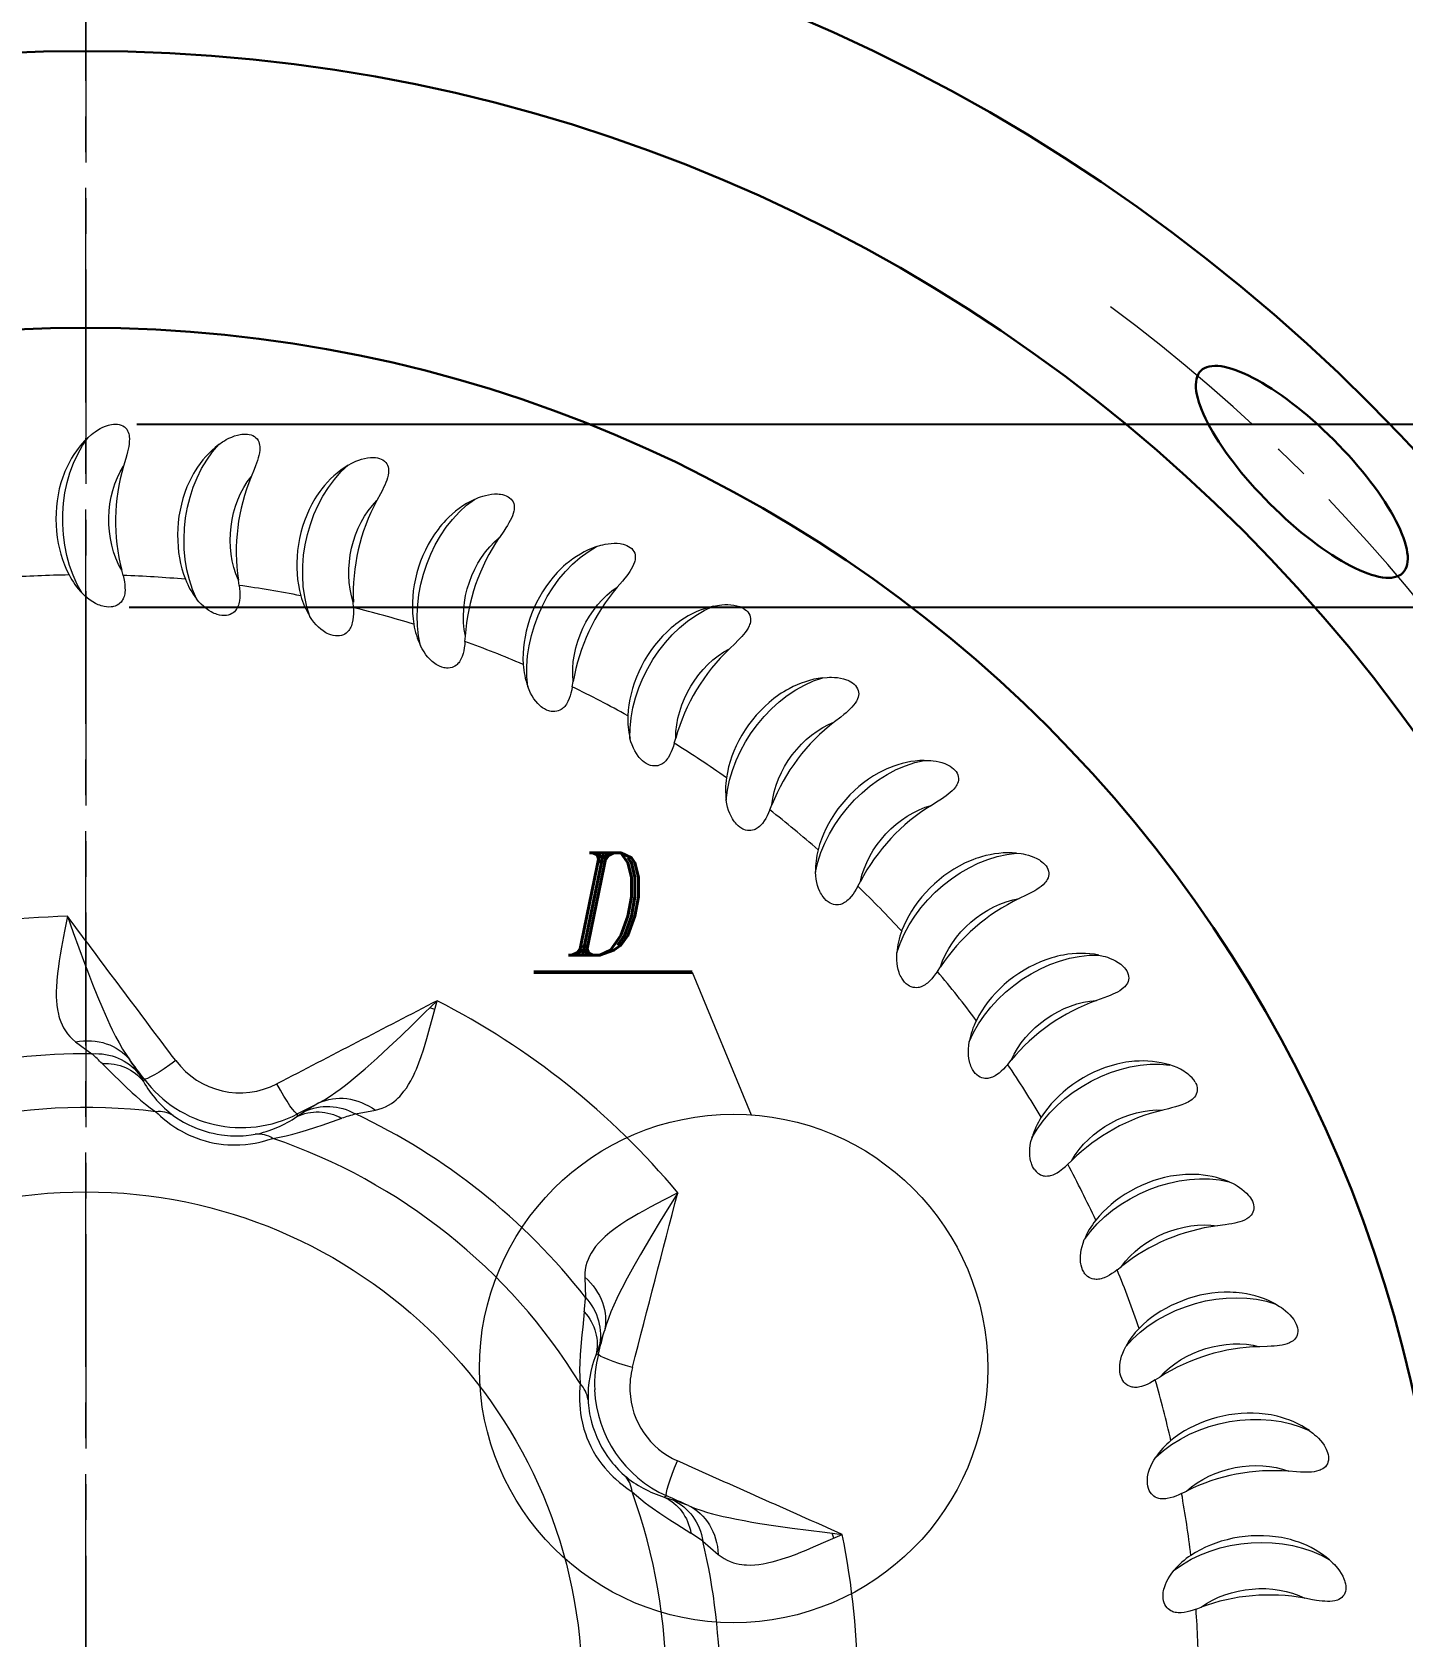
# Model space of a CAD drawing. Extents: x 89 to 601, y -20 to 440.
# Drawn here: x 232.49 to 266.08, y 191.78 to 231.09 of the extents above; entities that cross this region are included whole.
import ezdxf

# ---------------------------------------------------------------- set-up
doc = ezdxf.new("R2010")
doc.units = 0
doc.header["$LTSCALE"] = 7
doc.header["$MEASUREMENT"] = 0
doc.linetypes.add('CENTER2', pattern=[1.125, 0.75, -0.125, 0.125, -0.125])
doc.layers.get('0').update_dxf_attribs({"linetype": 'CONTINUOUS', "lineweight": 15})
for name, color, linetype, lineweight in [('1', 1, 'CENTER2', 15), ('3', 3, 'CONTINUOUS', 30), ('4', 5, 'CONTINUOUS', 50), ('8', 250, 'CONTINUOUS', 15)]:
    doc.layers.add(name, color=color, linetype=linetype, lineweight=lineweight)
doc.styles.add('ITALICT', font='ITALICT.shx', dxfattribs={"width": 0.8, "height": 3})
doc.dimstyles.get("Standard").update_dxf_attribs({"dimtxt": 3, "dimasz": 3, "dimexe": 0.5, "dimexo": 0.5, "dimgap": 0.8, "dimtad": 1, "dimdsep": 46, "dimtxsty": 'ITALICT', "dimcen": 0.09, "dimazin": 2, "dimtfac": 1, "dimtmove": 0, "dimatfit": 3, "dimfxl": 1, "dimtolj": 1, "dimtzin": 0, "dimarcsym": 0})

# ---------------------------------------------------------------- blocks, each defined once
blk = doc.blocks.new('*D10')
at = {"color": 0, "lineweight": -2, "transparency": 16777216}
for p, q in [((235.058, 221.486), (314.622, 221.486)), ((314.122, 162.559), (314.122, 218.486)), ((233.654, 159.559), (314.622, 159.559))]:
    blk.add_line(p, q, dxfattribs=at)
at = {"color": 0, "transparency": 16777216}
for points in [[(313.622, 218.486), (314.622, 218.486), (314.122, 221.486)], [(313.622, 162.559), (314.622, 162.559), (314.122, 159.559)]]:
    blk.add_solid(points, dxfattribs=at)
at = {"color": 0, "transparency": 16777216, "insert": (311.822, 191.77), "char_height": 3, "attachment_point": 5, "rotation": 90, "style": 'ITALICT'}
blk.add_mtext('\\A1;61.9', dxfattribs=at)
blk = doc.blocks.new('*D11')
at = {"color": 0, "lineweight": -2, "transparency": 16777216}
for p, q in [((305.122, 224.486), (305.122, 235.829)), ((235.058, 221.486), (305.622, 221.486)), ((305.122, 217.005), (305.122, 221.486)), ((234.875, 217.005), (305.622, 217.005)), ((305.122, 214.005), (305.122, 211.005))]:
    blk.add_line(p, q, dxfattribs=at)
at = {"color": 0, "transparency": 16777216}
for points in [[(304.622, 224.486), (305.622, 224.486), (305.122, 221.486)], [(304.622, 214.005), (305.622, 214.005), (305.122, 217.005)]]:
    blk.add_solid(points, dxfattribs=at)
at = {"color": 0, "transparency": 16777216, "insert": (302.822, 232.229), "char_height": 3, "attachment_point": 5, "rotation": 90, "style": 'ITALICT'}
blk.add_mtext('\\A1;4.5', dxfattribs=at)
blk = doc.blocks.new('*D56')
at = {"color": 0, "lineweight": -2, "transparency": 16777216}
for p, q in [((234.307, 266.52), (340.204, 266.52)), ((339.704, 263.52), (339.704, 117.52)), ((234.307, 114.52), (340.204, 114.52))]:
    blk.add_line(p, q, dxfattribs=at)
at = {"color": 0, "transparency": 16777216}
for points in [[(339.204, 263.52), (340.204, 263.52), (339.704, 266.52)], [(339.204, 117.52), (340.204, 117.52), (339.704, 114.52)]]:
    blk.add_solid(points, dxfattribs=at)
at = {"color": 0, "transparency": 16777216, "insert": (337.404, 190.52), "char_height": 3, "attachment_point": 5, "rotation": 90, "style": 'ITALICT'}
blk.add_mtext('\\A1;152', dxfattribs=at)
blk = doc.blocks.new('*D62')
at = {"color": 0, "lineweight": -2, "transparency": 16777216}
for p, q in [((173.432, 212.495), (156.954, 218.492)), ((170.807, 190.52), (152.021, 190.52))]:
    blk.add_line(p, q, dxfattribs=at)
blk.add_arc((233.807, 190.52), 81.286, 162.11471, 177.88529, dxfattribs=at)
at = {"color": 0, "transparency": 16777216}
for points in [[(155.977, 215.646), (156.922, 215.322), (157.423, 218.321)], [(153.077, 193.51), (152.077, 193.529), (152.521, 190.52)]]:
    blk.add_solid(points, dxfattribs=at)
at = {"color": 0, "transparency": 16777216, "insert": (151.491, 205.035), "char_height": 3, "attachment_point": 5, "rotation": 80, "style": 'ITALICT'}
blk.add_mtext('\\A1;20°', dxfattribs=at)
blk = doc.blocks.new('*D63')
at = {"color": 0, "lineweight": -2, "transparency": 16777216}
for p, q in [((181.658, 242.669), (170.053, 254.274)), ((170.807, 190.52), (143.645, 190.52))]:
    blk.add_line(p, q, dxfattribs=at)
blk.add_arc((233.807, 190.52), 89.662, 136.91715, 178.08285, dxfattribs=at)
at = {"color": 0, "transparency": 16777216}
for points in [[(167.962, 252.112), (168.681, 251.416), (170.407, 253.92)], [(144.696, 193.511), (143.696, 193.528), (144.145, 190.52)]]:
    blk.add_solid(points, dxfattribs=at)
at = {"color": 0, "transparency": 16777216, "insert": (148.846, 225.712), "char_height": 3, "attachment_point": 5, "rotation": 67.5, "style": 'ITALICT'}
blk.add_mtext('\\A1;45°', dxfattribs=at)
blk = doc.blocks.new('*U72')
at = {"layer": '1'}
blk.add_arc((42.14, 0), 42.14, 171.5767, 188.4233, dxfattribs=at)
at = {"layer": '3'}
blk.add_ellipse((0, 0), major_axis=(0, 3.5), ratio=0.316357, dxfattribs=at)
blk = doc.blocks.new('*U73')
at = {"color": 0, "linetype": 'ByBlock', "lineweight": -2, "rotation": 225.0000000000001}
blk.add_blockref('*U72', (263.605, 220.317), dxfattribs=at)

msp = doc.modelspace()

# ---------------------------------------------------------------- linework, layer by layer
msp.add_line((248.67, 208.065), (250.111, 204.57))
msp.add_circle((249.681, 198.356), 6.228)
at = {"layer": '1'}
for p, q in [((233.807, 190.52), (233.807, 266.52)), ((233.807, 256.77), (233.807, 190.52))]:
    msp.add_line(p, q, dxfattribs=at)
msp.add_arc((233.807, 190.52), 57, 12.6703, 166.5373, dxfattribs=at)
at = {"layer": '3'}
for radius in [44.5, 40.105, 33.325]:
    msp.add_circle((233.807, 190.52), radius, dxfattribs=at)
at = {"layer": '4'}
msp.add_line((244.787, 208.065), (248.67, 208.065), dxfattribs=at)
at = {"layer": '8', "ltscale": 0.003281}
for p, q in [((234.721, 217.779), (234.689, 217.907)), ((240.368, 216.994), (240.364, 217.125)), ((243.1, 216.163), (243.109, 216.294)), ((248.228, 213.671), (248.264, 213.797)), ((250.569, 212.037), (250.618, 212.158)), ((252.726, 210.167), (252.788, 210.283)), ((254.676, 208.081), (254.75, 208.19)), ((256.398, 205.804), (256.482, 205.904)), ((260.661, 195.294), (260.779, 195.352)), ((261.013, 192.461), (261.136, 192.506))]:
    msp.add_line(p, q, dxfattribs=at)
at = {"layer": '8', "ltscale": 0.003282}
for p, q in [((237.565, 217.535), (237.547, 217.665)), ((245.729, 215.051), (245.752, 215.181)), ((257.872, 203.359), (257.966, 203.45)), ((260.015, 198.075), (260.126, 198.145))]:
    msp.add_line(p, q, dxfattribs=at)
at = {"layer": '8', "ltscale": 0.003135}
msp.add_line((242.36, 207.151), (242.241, 207.191), dxfattribs=at)
at = {"layer": '8', "ltscale": 0.012494}
for p, q in [((233.555, 206.359), (233.958, 206.063)), ((240.416, 204.59), (240.907, 204.681))]:
    msp.add_line(p, q, dxfattribs=at)
at = {"layer": '8', "ltscale": 0.005581}
for p, q in [((235.106, 205.573), (235.222, 205.383)), ((238.982, 204.525), (239.169, 204.646))]:
    msp.add_line(p, q, dxfattribs=at)
at = {"layer": '8', "ltscale": 0.001646}
for p, q in [((235.237, 205.447), (235.222, 205.383)), ((238.997, 204.589), (238.982, 204.525)), ((248.042, 195.235), (247.983, 195.206))]:
    msp.add_line(p, q, dxfattribs=at)
at = {"layer": '8', "ltscale": 0.012508}
msp.add_line((246.034, 200.592), (246.055, 200.093), dxfattribs=at)
at = {"layer": '8', "ltscale": 0.00328}
msp.add_line((259.082, 200.773), (259.185, 200.854), dxfattribs=at)
at = {"layer": '8', "ltscale": 0.0056}
msp.add_line((246.386, 198.891), (246.31, 198.681), dxfattribs=at)
at = {"layer": '8', "ltscale": 0.00165}
msp.add_line((246.369, 198.71), (246.31, 198.681), dxfattribs=at)
at = {"layer": '8', "ltscale": 0.005584}
msp.add_line((247.983, 195.206), (248.195, 195.135), dxfattribs=at)
at = {"layer": '8', "ltscale": 0.003136}
msp.add_line((252.142, 194.203), (252.1, 194.321), dxfattribs=at)
at = {"layer": '8', "ltscale": 0.012496}
msp.add_line((248.928, 194.126), (249.306, 193.799), dxfattribs=at)
at = {"layer": '8'}
for points in [[(233.866, 221.159), (233.948, 221.232), (233.991, 221.266), (234.035, 221.298), (234.096, 221.339), (234.16, 221.376), (234.225, 221.409), (234.293, 221.438), (234.364, 221.461), (234.4, 221.471), (234.436, 221.478), (234.485, 221.484), (234.534, 221.487), (234.583, 221.485), (234.629, 221.477), (234.674, 221.464), (234.715, 221.446), (234.753, 221.422), (234.785, 221.393), (234.811, 221.361), (234.833, 221.325), (234.85, 221.287), (234.862, 221.248), (234.868, 221.218), (234.873, 221.187), (234.877, 221.125), (234.875, 221.062), (234.869, 220.999), (234.86, 220.937), (234.848, 220.874), (234.833, 220.805), (234.815, 220.735), (234.79, 220.643), (234.736, 220.459)], [(237.068, 220.985), (237.157, 221.049), (237.204, 221.078), (237.251, 221.106), (237.316, 221.14), (237.383, 221.17), (237.452, 221.197), (237.523, 221.218), (237.595, 221.234), (237.632, 221.239), (237.669, 221.243), (237.718, 221.244), (237.767, 221.241), (237.815, 221.234), (237.861, 221.222), (237.904, 221.204), (237.943, 221.182), (237.978, 221.154), (238.006, 221.122), (238.03, 221.087), (238.047, 221.049), (238.06, 221.01), (238.068, 220.969), (238.071, 220.939), (238.072, 220.908), (238.07, 220.845), (238.062, 220.783), (238.05, 220.721), (238.034, 220.66), (238.016, 220.599), (237.993, 220.531), (237.968, 220.464), (237.933, 220.375), (237.86, 220.198)], [(240.235, 220.478), (240.33, 220.531), (240.379, 220.556), (240.429, 220.578), (240.498, 220.606), (240.567, 220.629), (240.638, 220.648), (240.711, 220.662), (240.785, 220.67), (240.822, 220.671), (240.859, 220.671), (240.908, 220.667), (240.957, 220.659), (241.004, 220.647), (241.048, 220.63), (241.089, 220.608), (241.126, 220.581), (241.157, 220.55), (241.182, 220.516), (241.202, 220.478), (241.215, 220.439), (241.224, 220.398), (241.227, 220.357), (241.227, 220.326), (241.225, 220.295), (241.216, 220.234), (241.202, 220.173), (241.183, 220.113), (241.161, 220.053), (241.137, 219.995), (241.107, 219.93), (241.075, 219.865), (241.031, 219.78), (240.94, 219.612)], [(233.357, 220.459), (233.326, 220.392), (233.297, 220.325), (233.27, 220.256), (233.244, 220.186), (233.199, 220.046), (233.16, 219.902), (233.129, 219.756), (233.105, 219.609), (233.089, 219.46), (233.079, 219.31), (233.076, 219.16), (233.08, 219.011), (233.091, 218.861), (233.109, 218.712), (233.134, 218.565), (233.163, 218.431), (233.198, 218.298), (233.239, 218.167), (233.286, 218.039), (233.339, 217.914), (233.397, 217.792)], [(236.489, 220.342), (236.451, 220.279), (236.415, 220.215), (236.381, 220.15), (236.348, 220.083), (236.288, 219.947), (236.235, 219.809), (236.189, 219.667), (236.15, 219.523), (236.118, 219.377), (236.092, 219.229), (236.074, 219.08), (236.062, 218.93), (236.057, 218.781), (236.06, 218.631), (236.069, 218.482), (236.084, 218.345), (236.105, 218.209), (236.132, 218.075), (236.165, 217.943), (236.205, 217.812), (236.25, 217.685)], [(239.591, 219.898), (239.547, 219.84), (239.505, 219.78), (239.464, 219.718), (239.424, 219.655), (239.351, 219.527), (239.283, 219.394), (239.223, 219.258), (239.169, 219.119), (239.121, 218.977), (239.081, 218.833), (239.047, 218.687), (239.019, 218.539), (238.999, 218.391), (238.986, 218.242), (238.979, 218.092), (238.98, 217.955), (238.986, 217.818), (238.999, 217.681), (239.019, 217.546), (239.044, 217.412), (239.077, 217.281)], [(243.331, 219.642), (243.431, 219.685), (243.483, 219.704), (243.535, 219.722), (243.606, 219.741), (243.678, 219.757), (243.75, 219.769), (243.824, 219.775), (243.898, 219.775), (243.935, 219.773), (243.972, 219.768), (244.02, 219.76), (244.068, 219.747), (244.113, 219.73), (244.155, 219.708), (244.194, 219.682), (244.228, 219.652), (244.256, 219.617), (244.277, 219.58), (244.293, 219.541), (244.302, 219.501), (244.306, 219.459), (244.306, 219.418), (244.302, 219.387), (244.297, 219.357), (244.282, 219.296), (244.261, 219.237), (244.236, 219.179), (244.208, 219.123), (244.178, 219.067), (244.141, 219.005), (244.103, 218.945), (244.05, 218.865), (243.942, 218.707)], [(242.63, 219.132), (242.581, 219.079), (242.532, 219.024), (242.485, 218.967), (242.439, 218.909), (242.352, 218.789), (242.272, 218.664), (242.197, 218.535), (242.129, 218.402), (242.067, 218.266), (242.011, 218.127), (241.962, 217.985), (241.92, 217.841), (241.884, 217.695), (241.855, 217.548), (241.833, 217.401), (241.819, 217.264), (241.811, 217.127), (241.81, 216.99), (241.815, 216.853), (241.827, 216.718), (241.845, 216.584)], [(246.323, 218.487), (246.427, 218.519), (246.48, 218.533), (246.534, 218.545), (246.607, 218.557), (246.68, 218.565), (246.753, 218.569), (246.827, 218.567), (246.901, 218.56), (246.938, 218.554), (246.974, 218.546), (247.021, 218.532), (247.067, 218.514), (247.11, 218.492), (247.15, 218.467), (247.186, 218.436), (247.216, 218.403), (247.24, 218.366), (247.258, 218.327), (247.269, 218.286), (247.274, 218.245), (247.274, 218.203), (247.269, 218.163), (247.262, 218.132), (247.254, 218.102), (247.232, 218.044), (247.206, 217.987), (247.175, 217.932), (247.141, 217.879), (247.105, 217.827), (247.062, 217.769), (247.018, 217.713), (246.957, 217.639), (246.833, 217.493)], [(234.721, 217.779), (234.738, 217.704), (234.753, 217.625), (234.763, 217.556), (234.769, 217.484), (234.77, 217.408), (234.767, 217.37), (234.762, 217.333), (234.756, 217.298), (234.746, 217.265), (234.736, 217.235), (234.725, 217.209), (234.712, 217.185), (234.699, 217.163), (234.673, 217.128), (234.645, 217.1), (234.616, 217.077), (234.574, 217.05), (234.532, 217.031), (234.489, 217.018), (234.461, 217.012), (234.432, 217.008), (234.375, 217.005), (234.318, 217.008), (234.262, 217.017), (234.225, 217.025), (234.189, 217.035), (234.15, 217.048), (234.111, 217.063), (234.045, 217.094), (233.978, 217.132), (233.913, 217.175), (233.847, 217.225), (233.783, 217.281), (233.719, 217.344)], [(245.573, 218.053), (245.518, 218.005), (245.464, 217.956), (245.411, 217.904), (245.359, 217.851), (245.26, 217.741), (245.167, 217.625), (245.079, 217.504), (244.998, 217.379), (244.922, 217.25), (244.852, 217.118), (244.788, 216.982), (244.731, 216.843), (244.68, 216.702), (244.636, 216.559), (244.599, 216.415), (244.571, 216.28), (244.549, 216.144), (244.533, 216.008), (244.524, 215.872), (244.521, 215.736), (244.525, 215.601)], [(237.565, 217.535), (237.575, 217.458), (237.582, 217.377), (237.584, 217.308), (237.583, 217.236), (237.575, 217.16), (237.569, 217.123), (237.56, 217.087), (237.549, 217.052), (237.537, 217.02), (237.524, 216.992), (237.509, 216.966), (237.495, 216.944), (237.479, 216.924), (237.449, 216.892), (237.419, 216.867), (237.388, 216.846), (237.343, 216.825), (237.299, 216.81), (237.255, 216.802), (237.226, 216.799), (237.197, 216.798), (237.14, 216.801), (237.084, 216.81), (237.029, 216.824), (236.993, 216.836), (236.958, 216.85), (236.921, 216.867), (236.884, 216.886), (236.821, 216.924), (236.759, 216.968), (236.698, 217.018), (236.639, 217.074), (236.58, 217.137), (236.523, 217.206)], [(240.368, 216.994), (240.37, 216.916), (240.368, 216.836), (240.364, 216.766), (240.355, 216.695), (240.339, 216.62), (240.329, 216.584), (240.316, 216.549), (240.302, 216.516), (240.287, 216.485), (240.27, 216.458), (240.254, 216.435), (240.236, 216.414), (240.219, 216.395), (240.186, 216.367), (240.153, 216.345), (240.12, 216.328), (240.074, 216.311), (240.028, 216.301), (239.983, 216.297), (239.954, 216.297), (239.926, 216.299), (239.869, 216.308), (239.814, 216.323), (239.761, 216.343), (239.727, 216.359), (239.693, 216.376), (239.658, 216.397), (239.623, 216.42), (239.564, 216.464), (239.507, 216.514), (239.452, 216.571), (239.399, 216.633), (239.347, 216.701), (239.298, 216.776)], [(249.178, 217.025), (249.285, 217.047), (249.339, 217.055), (249.394, 217.061), (249.467, 217.066), (249.541, 217.066), (249.614, 217.062), (249.688, 217.053), (249.76, 217.038), (249.796, 217.028), (249.831, 217.016), (249.877, 216.997), (249.92, 216.975), (249.961, 216.949), (249.998, 216.919), (250.03, 216.885), (250.057, 216.849), (250.077, 216.809), (250.091, 216.769), (250.097, 216.727), (250.098, 216.685), (250.094, 216.644), (250.084, 216.604), (250.075, 216.575), (250.063, 216.546), (250.036, 216.49), (250.003, 216.436), (249.967, 216.385), (249.928, 216.335), (249.886, 216.287), (249.838, 216.235), (249.788, 216.183), (249.72, 216.116), (249.581, 215.984)], [(248.386, 216.673), (248.327, 216.631), (248.268, 216.587), (248.21, 216.541), (248.153, 216.494), (248.043, 216.394), (247.938, 216.289), (247.838, 216.178), (247.744, 216.063), (247.655, 215.942), (247.572, 215.818), (247.494, 215.689), (247.423, 215.557), (247.358, 215.422), (247.299, 215.285), (247.247, 215.145), (247.204, 215.014), (247.168, 214.881), (247.138, 214.747), (247.115, 214.613), (247.098, 214.478), (247.088, 214.343)], [(243.1, 216.163), (243.093, 216.086), (243.083, 216.006), (243.071, 215.937), (243.055, 215.867), (243.032, 215.795), (243.017, 215.759), (243.001, 215.726), (242.984, 215.694), (242.965, 215.665), (242.946, 215.641), (242.927, 215.619), (242.908, 215.6), (242.888, 215.583), (242.853, 215.558), (242.818, 215.54), (242.783, 215.527), (242.735, 215.515), (242.689, 215.51), (242.644, 215.511), (242.615, 215.514), (242.587, 215.519), (242.532, 215.533), (242.479, 215.554), (242.427, 215.579), (242.395, 215.598), (242.364, 215.619), (242.331, 215.644), (242.298, 215.67), (242.245, 215.72), (242.193, 215.776), (242.144, 215.838), (242.098, 215.905), (242.054, 215.979), (242.013, 216.058)], [(245.729, 215.051), (245.715, 214.975), (245.696, 214.897), (245.677, 214.829), (245.654, 214.762), (245.623, 214.692), (245.605, 214.659), (245.586, 214.627), (245.565, 214.597), (245.543, 214.571), (245.522, 214.548), (245.501, 214.528), (245.48, 214.511), (245.459, 214.497), (245.42, 214.476), (245.383, 214.461), (245.348, 214.452), (245.299, 214.445), (245.252, 214.445), (245.208, 214.45), (245.179, 214.456), (245.152, 214.464), (245.099, 214.484), (245.048, 214.51), (245, 214.541), (244.97, 214.563), (244.94, 214.587), (244.91, 214.615), (244.881, 214.645), (244.833, 214.7), (244.787, 214.761), (244.745, 214.828), (244.706, 214.9), (244.67, 214.977), (244.637, 215.061)], [(251.864, 215.273), (251.973, 215.284), (252.028, 215.286), (252.083, 215.286), (252.156, 215.283), (252.229, 215.276), (252.302, 215.265), (252.374, 215.248), (252.445, 215.225), (252.479, 215.211), (252.513, 215.196), (252.556, 215.172), (252.597, 215.146), (252.635, 215.115), (252.669, 215.082), (252.697, 215.045), (252.72, 215.006), (252.736, 214.965), (252.745, 214.923), (252.748, 214.881), (252.744, 214.839), (252.735, 214.799), (252.722, 214.76), (252.709, 214.731), (252.695, 214.704), (252.662, 214.651), (252.623, 214.601), (252.582, 214.554), (252.538, 214.509), (252.492, 214.465), (252.438, 214.418), (252.383, 214.372), (252.308, 214.312), (252.156, 214.196)], [(251.04, 215.006), (250.977, 214.97), (250.914, 214.933), (250.851, 214.893), (250.789, 214.852), (250.67, 214.765), (250.554, 214.671), (250.444, 214.571), (250.338, 214.466), (250.236, 214.355), (250.141, 214.24), (250.05, 214.121), (249.965, 213.997), (249.886, 213.87), (249.813, 213.739), (249.747, 213.605), (249.691, 213.479), (249.642, 213.351), (249.598, 213.221), (249.56, 213.09), (249.53, 212.957), (249.506, 212.824)], [(248.228, 213.671), (248.206, 213.596), (248.179, 213.52), (248.153, 213.456), (248.123, 213.391), (248.085, 213.324), (248.064, 213.293), (248.041, 213.264), (248.018, 213.236), (247.993, 213.212), (247.969, 213.192), (247.946, 213.174), (247.923, 213.16), (247.901, 213.148), (247.861, 213.131), (247.823, 213.12), (247.786, 213.114), (247.737, 213.113), (247.691, 213.117), (247.647, 213.127), (247.619, 213.136), (247.592, 213.147), (247.542, 213.173), (247.494, 213.204), (247.449, 213.24), (247.422, 213.265), (247.395, 213.292), (247.368, 213.323), (247.342, 213.355), (247.3, 213.415), (247.261, 213.481), (247.226, 213.551), (247.194, 213.627), (247.167, 213.708), (247.143, 213.794)], [(253.505, 213.07), (253.438, 213.042), (253.372, 213.011), (253.305, 212.978), (253.24, 212.943), (253.112, 212.869), (252.987, 212.788), (252.866, 212.7), (252.75, 212.607), (252.638, 212.508), (252.531, 212.403), (252.428, 212.293), (252.331, 212.179), (252.239, 212.061), (252.153, 211.939), (252.073, 211.813), (252.004, 211.693), (251.941, 211.571), (251.884, 211.446), (251.833, 211.32), (251.789, 211.191), (251.751, 211.061)], [(254.352, 213.25), (254.462, 213.249), (254.517, 213.246), (254.571, 213.24), (254.644, 213.23), (254.716, 213.215), (254.787, 213.196), (254.857, 213.171), (254.925, 213.141), (254.958, 213.124), (254.99, 213.105), (255.03, 213.078), (255.068, 213.047), (255.103, 213.013), (255.133, 212.976), (255.157, 212.936), (255.176, 212.895), (255.187, 212.852), (255.192, 212.81), (255.19, 212.767), (255.182, 212.727), (255.169, 212.687), (255.152, 212.65), (255.137, 212.623), (255.119, 212.597), (255.081, 212.548), (255.038, 212.503), (254.991, 212.46), (254.943, 212.42), (254.892, 212.381), (254.834, 212.34), (254.774, 212.3), (254.694, 212.248), (254.531, 212.148)], [(250.569, 212.037), (250.539, 211.965), (250.505, 211.892), (250.472, 211.83), (250.435, 211.769), (250.39, 211.707), (250.366, 211.678), (250.341, 211.651), (250.314, 211.627), (250.287, 211.605), (250.262, 211.587), (250.237, 211.572), (250.213, 211.56), (250.189, 211.55), (250.147, 211.538), (250.108, 211.531), (250.071, 211.529), (250.022, 211.533), (249.977, 211.542), (249.934, 211.557), (249.908, 211.569), (249.882, 211.582), (249.834, 211.613), (249.79, 211.649), (249.749, 211.689), (249.725, 211.717), (249.701, 211.747), (249.677, 211.78), (249.655, 211.815), (249.619, 211.88), (249.588, 211.949), (249.56, 212.023), (249.536, 212.101), (249.517, 212.185), (249.503, 212.273)], [(255.755, 210.888), (255.685, 210.866), (255.616, 210.843), (255.546, 210.817), (255.477, 210.789), (255.342, 210.729), (255.21, 210.661), (255.081, 210.587), (254.955, 210.506), (254.833, 210.419), (254.715, 210.326), (254.602, 210.228), (254.493, 210.124), (254.39, 210.016), (254.291, 209.904), (254.198, 209.787), (254.118, 209.675), (254.042, 209.56), (253.973, 209.442), (253.909, 209.321), (253.851, 209.198), (253.8, 209.073)], [(256.616, 210.978), (256.725, 210.966), (256.779, 210.957), (256.833, 210.945), (256.904, 210.927), (256.974, 210.905), (257.042, 210.879), (257.109, 210.847), (257.174, 210.81), (257.205, 210.79), (257.235, 210.768), (257.272, 210.736), (257.307, 210.701), (257.337, 210.663), (257.363, 210.624), (257.384, 210.582), (257.398, 210.539), (257.405, 210.495), (257.405, 210.452), (257.399, 210.41), (257.386, 210.371), (257.369, 210.333), (257.348, 210.297), (257.33, 210.272), (257.31, 210.249), (257.267, 210.204), (257.219, 210.163), (257.169, 210.125), (257.116, 210.09), (257.062, 210.058), (256.999, 210.022), (256.936, 209.989), (256.85, 209.946), (256.678, 209.863)], [(252.726, 210.167), (252.689, 210.099), (252.647, 210.03), (252.608, 209.972), (252.565, 209.915), (252.514, 209.858), (252.487, 209.831), (252.459, 209.807), (252.43, 209.786), (252.401, 209.767), (252.374, 209.752), (252.347, 209.74), (252.322, 209.73), (252.298, 209.723), (252.255, 209.715), (252.215, 209.712), (252.178, 209.714), (252.13, 209.723), (252.085, 209.737), (252.045, 209.756), (252.02, 209.771), (251.996, 209.787), (251.951, 209.822), (251.911, 209.863), (251.875, 209.907), (251.853, 209.937), (251.833, 209.969), (251.813, 210.005), (251.794, 210.042), (251.765, 210.11), (251.741, 210.182), (251.721, 210.258), (251.706, 210.339), (251.696, 210.424), (251.691, 210.513)], [(233.36, 209.431), (233.289, 209.064), (233.216, 208.676), (233.182, 208.486), (233.159, 208.344), (233.138, 208.204), (233.116, 208.029), (233.099, 207.855), (233.088, 207.684), (233.085, 207.605), (233.084, 207.526), (233.086, 207.448), (233.089, 207.371), (233.099, 207.257), (233.114, 207.145), (233.136, 207.036), (233.15, 206.983), (233.165, 206.931), (233.194, 206.849), (233.228, 206.771), (233.266, 206.695), (233.311, 206.623), (233.36, 206.554), (233.419, 206.485), (233.484, 206.42), (233.555, 206.359)], [(233.36, 209.431), (233.501, 209.037), (233.639, 208.659), (233.776, 208.287), (233.874, 208.029), (233.974, 207.772), (234.097, 207.465), (234.223, 207.161), (234.338, 206.901), (234.397, 206.774), (234.457, 206.649), (234.539, 206.486), (234.623, 206.329), (234.711, 206.179), (234.796, 206.044), (234.884, 205.916)], [(254.676, 208.081), (254.632, 208.018), (254.583, 207.953), (254.539, 207.9), (254.489, 207.848), (254.433, 207.796), (254.403, 207.773), (254.373, 207.752), (254.342, 207.733), (254.311, 207.718), (254.282, 207.706), (254.255, 207.696), (254.229, 207.69), (254.204, 207.685), (254.16, 207.681), (254.12, 207.683), (254.084, 207.689), (254.037, 207.702), (253.994, 207.721), (253.956, 207.744), (253.932, 207.761), (253.91, 207.78), (253.87, 207.82), (253.834, 207.864), (253.802, 207.912), (253.784, 207.945), (253.767, 207.979), (253.751, 208.016), (253.736, 208.055), (253.715, 208.125), (253.698, 208.2), (253.686, 208.278), (253.68, 208.359), (253.678, 208.445), (253.682, 208.534)], [(257.763, 208.482), (257.692, 208.468), (257.62, 208.452), (257.548, 208.434), (257.477, 208.413), (257.336, 208.367), (257.198, 208.314), (257.062, 208.253), (256.928, 208.186), (256.798, 208.112), (256.671, 208.032), (256.548, 207.946), (256.429, 207.855), (256.315, 207.758), (256.205, 207.656), (256.1, 207.55), (256.009, 207.447), (255.922, 207.341), (255.84, 207.231), (255.764, 207.117), (255.694, 207.001), (255.63, 206.882)], [(258.629, 208.482), (258.736, 208.458), (258.789, 208.443), (258.842, 208.427), (258.91, 208.401), (258.978, 208.372), (259.043, 208.338), (259.107, 208.3), (259.167, 208.257), (259.195, 208.233), (259.223, 208.208), (259.257, 208.172), (259.287, 208.134), (259.314, 208.093), (259.336, 208.051), (259.352, 208.007), (259.361, 207.963), (259.363, 207.919), (259.359, 207.876), (259.348, 207.835), (259.332, 207.797), (259.311, 207.761), (259.287, 207.728), (259.266, 207.705), (259.244, 207.684), (259.196, 207.644), (259.144, 207.608), (259.09, 207.576), (259.034, 207.547), (258.977, 207.52), (258.911, 207.491), (258.844, 207.465), (258.755, 207.431), (258.574, 207.367)], [(239.517, 204.859), (239.656, 204.938), (239.797, 205.026), (239.938, 205.122), (240.041, 205.196), (240.143, 205.273), (240.253, 205.359), (240.363, 205.447), (240.509, 205.569), (240.654, 205.695), (240.8, 205.823), (240.946, 205.955), (241.237, 206.223), (241.528, 206.498), (241.819, 206.778), (242.11, 207.063), (242.416, 207.364)], [(240.907, 204.681), (240.992, 204.703), (241.073, 204.731), (241.151, 204.764), (241.226, 204.804), (241.298, 204.848), (241.355, 204.889), (241.41, 204.934), (241.462, 204.982), (241.5, 205.02), (241.536, 205.06), (241.605, 205.144), (241.664, 205.225), (241.719, 205.31), (241.771, 205.399), (241.805, 205.463), (241.837, 205.527), (241.874, 205.606), (241.909, 205.686), (241.971, 205.839), (242.028, 205.998), (242.082, 206.16), (242.125, 206.296), (242.165, 206.434), (242.218, 206.621), (242.32, 207.001), (242.416, 207.364)], [(256.398, 205.804), (256.347, 205.745), (256.292, 205.686), (256.242, 205.638), (256.187, 205.591), (256.126, 205.546), (256.094, 205.526), (256.061, 205.508), (256.029, 205.493), (255.996, 205.48), (255.966, 205.471), (255.938, 205.465), (255.911, 205.461), (255.886, 205.459), (255.842, 205.46), (255.803, 205.466), (255.768, 205.475), (255.722, 205.494), (255.682, 205.517), (255.646, 205.544), (255.624, 205.563), (255.604, 205.584), (255.568, 205.628), (255.537, 205.676), (255.511, 205.727), (255.496, 205.761), (255.483, 205.797), (255.47, 205.836), (255.46, 205.876), (255.446, 205.948), (255.437, 206.024), (255.434, 206.102), (255.436, 206.184), (255.443, 206.27), (255.457, 206.358)], [(234.212, 205.823), (234.499, 205.539), (234.642, 205.398), (234.785, 205.26), (234.945, 205.11), (235.033, 205.031), (235.151, 204.929), (235.27, 204.832), (235.389, 204.741), (235.523, 204.645)], [(259.51, 205.879), (259.437, 205.873), (259.364, 205.864), (259.291, 205.854), (259.218, 205.841), (259.073, 205.81), (258.93, 205.771), (258.788, 205.725), (258.648, 205.672), (258.511, 205.612), (258.376, 205.546), (258.245, 205.474), (258.117, 205.395), (257.993, 205.311), (257.874, 205.221), (257.758, 205.126), (257.656, 205.034), (257.559, 204.937), (257.466, 204.836), (257.379, 204.731), (257.297, 204.623), (257.221, 204.511)], [(260.991, 205.37), (260.957, 205.423), (260.916, 205.473), (260.871, 205.519), (260.835, 205.551), (260.798, 205.581), (260.759, 205.609), (260.718, 205.635), (260.636, 205.683), (260.55, 205.724), (260.461, 205.759), (260.371, 205.789)], [(260.991, 205.37), (261.008, 205.339), (261.021, 205.307), (261.032, 205.274), (261.04, 205.24), (261.044, 205.196), (261.042, 205.153), (261.034, 205.112), (261.019, 205.073), (261, 205.037), (260.976, 205.004), (260.949, 204.974), (260.919, 204.947), (260.887, 204.923), (260.854, 204.901), (260.818, 204.88), (260.782, 204.862), (260.745, 204.844), (260.668, 204.814), (260.59, 204.788), (260.512, 204.764), (260.408, 204.736), (260.339, 204.719), (260.2, 204.685)], [(235.523, 204.645), (235.578, 204.592), (235.642, 204.534), (235.708, 204.477), (235.781, 204.418), (235.892, 204.335), (236.015, 204.253), (236.08, 204.212), (236.148, 204.173), (236.276, 204.105), (236.342, 204.073), (236.41, 204.043), (236.515, 204.001), (236.622, 203.962), (236.731, 203.929), (236.842, 203.9), (236.954, 203.876), (237.068, 203.857), (237.181, 203.844), (237.293, 203.835), (237.368, 203.832), (237.442, 203.831), (237.587, 203.834), (237.718, 203.844), (237.843, 203.859), (237.961, 203.878), (238.037, 203.893), (238.109, 203.909), (238.192, 203.93), (238.268, 203.952), (238.391, 203.991)], [(235.953, 204.551), (236.034, 204.493), (236.137, 204.428), (236.2, 204.391), (236.268, 204.355), (236.336, 204.321), (236.408, 204.287), (236.54, 204.232), (236.61, 204.207), (236.681, 204.182), (236.754, 204.16), (236.829, 204.139), (236.929, 204.115), (237.03, 204.095), (237.131, 204.078), (237.207, 204.069), (237.281, 204.061), (237.353, 204.056), (237.424, 204.052), (237.508, 204.051), (237.588, 204.052), (237.665, 204.055), (237.737, 204.061), (237.862, 204.075), (237.962, 204.092)], [(238.391, 203.991), (238.554, 204.019), (238.72, 204.054), (238.885, 204.094), (239.052, 204.141), (239.22, 204.192), (239.446, 204.265), (239.599, 204.317), (240.083, 204.483)], [(257.06, 203.223), (257.033, 203.263), (257.01, 203.305), (256.991, 203.35), (256.978, 203.384), (256.968, 203.42), (256.952, 203.493), (256.942, 203.57), (256.939, 203.651), (256.942, 203.736), (256.952, 203.824), (256.969, 203.914), (256.994, 204.008)], [(257.06, 203.223), (257.095, 203.18), (257.115, 203.161), (257.137, 203.142), (257.169, 203.12), (257.205, 203.1), (257.247, 203.084), (257.271, 203.077), (257.296, 203.073), (257.334, 203.069), (257.375, 203.07), (257.421, 203.075), (257.451, 203.082), (257.481, 203.091), (257.513, 203.102), (257.544, 203.116), (257.577, 203.132), (257.609, 203.15), (257.67, 203.189), (257.712, 203.22), (257.753, 203.252), (257.815, 203.305), (257.872, 203.359)], [(260.974, 203.109), (260.901, 203.11), (260.828, 203.109), (260.754, 203.106), (260.68, 203.101), (260.533, 203.085), (260.386, 203.062), (260.24, 203.031), (260.096, 202.993), (259.953, 202.948), (259.813, 202.896), (259.674, 202.837), (259.539, 202.773), (259.407, 202.702), (259.278, 202.625), (259.154, 202.543), (259.043, 202.461), (258.936, 202.375), (258.833, 202.285), (258.735, 202.19), (258.642, 202.09), (258.555, 201.987)], [(261.822, 202.929), (261.921, 202.883), (261.97, 202.858), (262.018, 202.831), (262.08, 202.791), (262.139, 202.749), (262.196, 202.702), (262.25, 202.651), (262.3, 202.596), (262.323, 202.567), (262.345, 202.537), (262.371, 202.495), (262.393, 202.452), (262.41, 202.406), (262.423, 202.361), (262.429, 202.314), (262.429, 202.269), (262.422, 202.225), (262.409, 202.185), (262.39, 202.147), (262.367, 202.113), (262.339, 202.082), (262.308, 202.055), (262.283, 202.037), (262.256, 202.02), (262.201, 201.991), (262.143, 201.967), (262.084, 201.947), (262.023, 201.93), (261.961, 201.915), (261.891, 201.901), (261.82, 201.889), (261.725, 201.875), (261.536, 201.849)], [(248.314, 202.661), (247.982, 202.487), (247.634, 202.303), (247.464, 202.21), (247.34, 202.14), (247.217, 202.069), (247.066, 201.977), (246.919, 201.882), (246.778, 201.784), (246.714, 201.736), (246.652, 201.688), (246.592, 201.638), (246.534, 201.587), (246.451, 201.509), (246.373, 201.427), (246.302, 201.342), (246.269, 201.298), (246.238, 201.254), (246.192, 201.18), (246.152, 201.105), (246.117, 201.028), (246.088, 200.948), (246.065, 200.866), (246.048, 200.777), (246.037, 200.686), (246.034, 200.592)], [(248.314, 202.661), (248.094, 202.305), (247.883, 201.961), (247.678, 201.621), (247.537, 201.383), (247.399, 201.145), (247.235, 200.858), (247.077, 200.57), (246.945, 200.318), (246.882, 200.193), (246.822, 200.068), (246.746, 199.903), (246.676, 199.739), (246.613, 199.577), (246.561, 199.426), (246.516, 199.278)], [(259.082, 200.773), (259.02, 200.726), (258.954, 200.68), (258.895, 200.643), (258.832, 200.608), (258.762, 200.577), (258.727, 200.564), (258.691, 200.554), (258.656, 200.545), (258.622, 200.54), (258.591, 200.537), (258.562, 200.537), (258.535, 200.539), (258.51, 200.542), (258.467, 200.552), (258.43, 200.566), (258.397, 200.582), (258.356, 200.61), (258.322, 200.641), (258.292, 200.675), (258.275, 200.699), (258.26, 200.723), (258.234, 200.774), (258.213, 200.827), (258.198, 200.882), (258.191, 200.919), (258.185, 200.956), (258.181, 200.997), (258.179, 201.039), (258.181, 201.112), (258.188, 201.188), (258.201, 201.265), (258.22, 201.345), (258.245, 201.427), (258.276, 201.511)], [(262.142, 200.2), (262.069, 200.209), (261.996, 200.216), (261.922, 200.22), (261.848, 200.223), (261.7, 200.223), (261.552, 200.215), (261.403, 200.199), (261.256, 200.176), (261.109, 200.147), (260.964, 200.11), (260.82, 200.066), (260.679, 200.016), (260.54, 199.959), (260.404, 199.896), (260.272, 199.827), (260.153, 199.758), (260.037, 199.684), (259.926, 199.604), (259.818, 199.52), (259.715, 199.431), (259.618, 199.337)], [(246.024, 199.743), (245.984, 199.364), (245.964, 199.176), (245.937, 198.897), (245.922, 198.692), (245.912, 198.49), (245.909, 198.319), (245.912, 198.151), (245.921, 197.986)], [(262.965, 199.932), (263.059, 199.877), (263.105, 199.846), (263.15, 199.814), (263.207, 199.769), (263.262, 199.72), (263.314, 199.668), (263.363, 199.612), (263.407, 199.552), (263.426, 199.521), (263.445, 199.488), (263.466, 199.444), (263.483, 199.398), (263.496, 199.351), (263.504, 199.305), (263.505, 199.258), (263.5, 199.213), (263.489, 199.17), (263.472, 199.131), (263.449, 199.095), (263.422, 199.064), (263.391, 199.036), (263.357, 199.013), (263.331, 198.997), (263.303, 198.983), (263.245, 198.96), (263.185, 198.942), (263.123, 198.929), (263.061, 198.918), (262.998, 198.91), (262.927, 198.903), (262.855, 198.899), (262.759, 198.894), (262.568, 198.889)], [(260.015, 198.075), (259.949, 198.035), (259.878, 197.996), (259.815, 197.965), (259.749, 197.937), (259.677, 197.913), (259.64, 197.904), (259.604, 197.897), (259.568, 197.893), (259.533, 197.891), (259.502, 197.892), (259.473, 197.895), (259.447, 197.899), (259.422, 197.905), (259.381, 197.92), (259.345, 197.937), (259.314, 197.957), (259.277, 197.989), (259.245, 198.023), (259.22, 198.06), (259.205, 198.085), (259.192, 198.111), (259.172, 198.164), (259.157, 198.219), (259.148, 198.276), (259.144, 198.313), (259.143, 198.351), (259.143, 198.392), (259.145, 198.433), (259.154, 198.506), (259.169, 198.581), (259.19, 198.657), (259.218, 198.734), (259.251, 198.813), (259.291, 198.893)], [(245.949, 197.153), (245.979, 197.012), (245.997, 196.94), (246.016, 196.869), (246.05, 196.762), (246.089, 196.655), (246.133, 196.55), (246.182, 196.446), (246.243, 196.331), (246.309, 196.219), (246.38, 196.112), (246.456, 196.008), (246.526, 195.921), (246.599, 195.838), (246.673, 195.76), (246.729, 195.704), (246.785, 195.651), (246.886, 195.563), (246.983, 195.486), (247.074, 195.418), (247.138, 195.374), (247.197, 195.336)], [(246.2, 197.043), (246.235, 196.923), (246.278, 196.8), (246.328, 196.676), (246.385, 196.552), (246.448, 196.431), (246.517, 196.314), (246.59, 196.203), (246.665, 196.1), (246.713, 196.04), (246.76, 195.983), (246.811, 195.926), (246.86, 195.873), (246.94, 195.795), (247.009, 195.734)], [(262.998, 197.185), (262.927, 197.202), (262.855, 197.216), (262.782, 197.228), (262.709, 197.239), (262.561, 197.254), (262.413, 197.262), (262.264, 197.262), (262.115, 197.254), (261.966, 197.24), (261.817, 197.219), (261.67, 197.19), (261.524, 197.155), (261.38, 197.113), (261.239, 197.065), (261.1, 197.01), (260.974, 196.954), (260.852, 196.892), (260.732, 196.824), (260.616, 196.752), (260.505, 196.674), (260.398, 196.591)], [(263.789, 196.833), (263.877, 196.768), (263.92, 196.733), (263.961, 196.696), (264.013, 196.645), (264.063, 196.591), (264.109, 196.534), (264.151, 196.473), (264.189, 196.409), (264.205, 196.375), (264.22, 196.341), (264.236, 196.295), (264.249, 196.248), (264.257, 196.2), (264.259, 196.152), (264.256, 196.106), (264.246, 196.062), (264.231, 196.02), (264.21, 195.983), (264.183, 195.95), (264.153, 195.922), (264.119, 195.897), (264.083, 195.877), (264.055, 195.865), (264.026, 195.854), (263.966, 195.837), (263.904, 195.826), (263.842, 195.818), (263.778, 195.814), (263.715, 195.813), (263.643, 195.814), (263.572, 195.816), (263.476, 195.822), (263.285, 195.837)], [(260.661, 195.294), (260.591, 195.261), (260.517, 195.23), (260.451, 195.206), (260.382, 195.185), (260.308, 195.169), (260.271, 195.164), (260.233, 195.161), (260.198, 195.16), (260.163, 195.162), (260.132, 195.166), (260.104, 195.172), (260.078, 195.179), (260.053, 195.187), (260.014, 195.206), (259.98, 195.227), (259.952, 195.25), (259.918, 195.286), (259.89, 195.323), (259.868, 195.363), (259.857, 195.389), (259.847, 195.416), (259.832, 195.471), (259.823, 195.527), (259.82, 195.585), (259.82, 195.622), (259.822, 195.66), (259.827, 195.7), (259.834, 195.742), (259.85, 195.813), (259.873, 195.886), (259.902, 195.959), (259.937, 196.033), (259.979, 196.108), (260.027, 196.183)], [(247.197, 195.336), (247.299, 195.244), (247.406, 195.154), (247.517, 195.066), (247.603, 195.002), (247.69, 194.938), (247.871, 194.813), (247.993, 194.732), (248.119, 194.65), (248.293, 194.538), (248.637, 194.319)], [(248.578, 194.996), (248.727, 194.936), (248.883, 194.882), (249.046, 194.831), (249.168, 194.797), (249.292, 194.765), (249.427, 194.732), (249.565, 194.702), (249.751, 194.664), (249.94, 194.628), (250.131, 194.594), (250.325, 194.562), (250.716, 194.502), (251.113, 194.446), (251.514, 194.393), (251.918, 194.343), (252.344, 194.291)], [(249.306, 193.799), (249.376, 193.746), (249.448, 193.7), (249.523, 193.66), (249.6, 193.625), (249.68, 193.597), (249.748, 193.578), (249.817, 193.563), (249.887, 193.552), (249.94, 193.547), (249.994, 193.543), (250.103, 193.541), (250.203, 193.546), (250.303, 193.556), (250.405, 193.571), (250.476, 193.584), (250.547, 193.599), (250.631, 193.619), (250.716, 193.642), (250.874, 193.689), (251.034, 193.743), (251.195, 193.802), (251.328, 193.854), (251.461, 193.908), (251.64, 193.983), (252.001, 194.14), (252.344, 194.291)], [(263.535, 194.097), (263.466, 194.121), (263.396, 194.143), (263.325, 194.163), (263.253, 194.181), (263.108, 194.212), (262.961, 194.235), (262.813, 194.25), (262.664, 194.259), (262.514, 194.26), (262.364, 194.254), (262.215, 194.241), (262.066, 194.221), (261.918, 194.195), (261.773, 194.162), (261.629, 194.122), (261.498, 194.079), (261.369, 194.03), (261.244, 193.976), (261.121, 193.915), (261.002, 193.85), (260.887, 193.778)], [(261.013, 192.461), (260.94, 192.436), (260.863, 192.412), (260.795, 192.395), (260.725, 192.382), (260.649, 192.373), (260.611, 192.372), (260.574, 192.373), (260.538, 192.376), (260.504, 192.382), (260.473, 192.389), (260.446, 192.397), (260.421, 192.407), (260.398, 192.418), (260.36, 192.441), (260.329, 192.465), (260.303, 192.491), (260.273, 192.53), (260.249, 192.571), (260.232, 192.612), (260.223, 192.64), (260.216, 192.667), (260.207, 192.724), (260.204, 192.781), (260.207, 192.838), (260.211, 192.875), (260.217, 192.912), (260.226, 192.952), (260.237, 192.992), (260.261, 193.062), (260.291, 193.132), (260.327, 193.202), (260.37, 193.272), (260.419, 193.342), (260.475, 193.412)], [(264.285, 193.665), (264.366, 193.59), (264.404, 193.551), (264.441, 193.511), (264.488, 193.454), (264.532, 193.395), (264.571, 193.333), (264.607, 193.268), (264.638, 193.201), (264.651, 193.166), (264.662, 193.13), (264.673, 193.083), (264.681, 193.034), (264.684, 192.986), (264.681, 192.938), (264.673, 192.892), (264.659, 192.849), (264.639, 192.81), (264.614, 192.775), (264.584, 192.745), (264.551, 192.72), (264.515, 192.7), (264.477, 192.683), (264.448, 192.674), (264.418, 192.666), (264.356, 192.656), (264.294, 192.651), (264.231, 192.65), (264.168, 192.652), (264.105, 192.658), (264.033, 192.666), (263.962, 192.676), (263.868, 192.692), (263.68, 192.726)]]:
    msp.add_lwpolyline(points, dxfattribs=at)
msp.add_circle((233.807, 190.52), 12.161, dxfattribs=at)
for centre, radius, start, end in [((235.496, 219.441), 2.368, 133.4957, 154.5677), ((238.509, 219.107), 2.368, 127.4957, 148.5677), ((239.335, 219.099), 4.797, 163.5291, 194.3925), ((242.292, 218.365), 4.797, 157.5291, 188.3925), ((241.472, 218.459), 2.368, 121.4957, 142.5677), ((245.157, 217.325), 4.797, 151.5291, 182.3925), ((244.35, 217.504), 2.368, 115.4957, 136.5677), ((247.896, 215.992), 4.797, 145.5291, 176.3925), ((247.113, 216.254), 2.368, 109.4957, 130.5677), ((233.807, 190.52), 27.275, 90.8613, 94.0809), ((235.117, 218.689), 1.939, 207.5475, 223.8921), ((233.807, 190.52), 27.275, 84.8613, 88.0809), ((238.054, 218.397), 1.939, 201.5475, 217.8921), ((233.807, 190.52), 27.275, 78.8613, 82.0809), ((250.482, 214.38), 4.797, 139.5291, 170.3925), ((240.945, 217.801), 1.939, 195.5475, 211.8921), ((233.807, 190.52), 27.275, 72.8613, 76.0809), ((249.73, 214.723), 2.368, 103.4957, 124.5677), ((243.757, 216.905), 1.939, 189.5475, 205.8921), ((233.807, 190.52), 27.275, 66.8613, 70.0809), ((252.884, 212.506), 4.797, 133.5291, 164.3925), ((246.461, 215.721), 1.939, 183.5475, 199.8921), ((233.807, 190.52), 27.275, 60.8613, 64.0809), ((252.173, 212.926), 2.368, 97.4957, 118.5677), ((249.026, 214.26), 1.939, 177.5475, 193.8921), ((255.078, 210.392), 4.797, 127.5291, 158.3925), ((233.807, 190.52), 27.275, 54.8613, 58.0809), ((254.414, 210.883), 2.368, 91.4957, 112.5677), ((251.424, 212.539), 1.939, 171.5475, 187.8921), ((233.807, 190.52), 27.275, 48.8613, 52.0809), ((257.039, 208.06), 4.797, 121.5291, 152.3925), ((253.629, 210.577), 1.939, 165.5475, 181.8921), ((256.43, 208.618), 2.368, 85.4957, 106.5677), ((233.807, 190.52), 27.275, 42.8613, 46.0809), ((258.745, 205.535), 4.797, 115.5291, 146.3925), ((233.807, 190.52), 18.916, 91.3566, 114.3577), ((255.617, 208.395), 1.939, 159.5475, 175.8921), ((258.198, 206.154), 2.368, 79.4957, 100.5677), ((233.807, 190.52), 27.275, 36.8613, 40.0809), ((233.807, 190.52), 18.916, 39.928, 62.9292), ((260.178, 202.846), 4.797, 109.5291, 140.3925), ((257.366, 206.018), 1.939, 153.5475, 169.8921), ((233.807, 190.52), 15.544, 89.4443, 116.27), ((224.994, 196.374), 13.2, 45.7119, 47.2286), ((225.492, 199.601), 11.318, 31.8529, 33.9175), ((237.586, 207.075), 1.967, 216.8351, 297.4506), ((233.807, 190.52), 27.275, 30.8613, 34.0809), ((259.698, 203.519), 2.368, 73.4957, 94.5677), ((237.591, 206.729), 2.725, 209.5957, 233.0547), ((237.624, 207.243), 2.988, 216.9493, 297.3364), ((245.239, 195.093), 11.318, 120.3684, 122.4329), ((233.807, 190.52), 14.229, 83.0754, 122.6389), ((235.596, 203.944), 0.705, 59.521, 95.9589), ((237.431, 206.764), 2.724, 281.23, 304.6937), ((244.291, 191.96), 13.211, 107.0573, 108.5728), ((233.807, 190.52), 15.544, 38.0122, 64.8414), ((258.857, 203.47), 1.939, 147.5475, 163.8921), ((261.322, 200.022), 4.797, 103.5291, 134.3925), ((238.02, 203.391), 0.705, 58.3263, 94.7646), ((233.807, 190.52), 14.229, 31.6469, 71.2102), ((233.807, 190.52), 27.275, 24.8613, 28.0809), ((260.915, 200.741), 2.368, 67.4957, 88.5677), ((260.073, 200.781), 1.939, 141.5475, 157.8921), ((262.164, 197.094), 4.797, 97.5291, 128.3925), ((233.807, 190.52), 27.275, 18.8613, 22.0809), ((232.992, 201.051), 13.097, 354.2694, 355.8032), ((261.835, 197.852), 2.368, 61.4957, 82.5677), ((261.002, 197.979), 1.939, 135.5475, 151.8921), ((235.719, 202.685), 11.322, 340.4229, 342.4875), ((248.839, 197.668), 2.725, 158.1735, 181.6277), ((249.272, 197.962), 2.997, 165.5623, 182.478), ((262.696, 194.094), 4.797, 91.5291, 122.3925), ((249.117, 197.887), 1.977, 165.4735, 182.4118), ((248.868, 197.671), 2.964, 173.9035, 190.0574), ((245.418, 197.491), 0.705, 8.0924, 44.5303), ((249.262, 197.962), 2.988, 182.4883, 245.9102), ((249.107, 197.888), 1.967, 182.4282, 246.0247), ((233.807, 190.52), 27.275, 12.8613, 16.0809), ((248.533, 197.686), 2.42, 182.2725, 195.4181), ((262.448, 194.882), 2.368, 55.4957, 76.5677), ((261.633, 195.096), 1.939, 129.5475, 145.8921), ((262.912, 191.055), 4.797, 85.5291, 116.3925), ((246.497, 195.251), 0.705, 6.8982, 43.3362), ((248.768, 197.816), 2.725, 229.8025, 253.2598), ((233.807, 190.52), 14.229, 340.2183, 19.7817), ((244.511, 184.434), 11.318, 68.9396, 71.0045), ((233.807, 190.52), 27.275, 6.8613, 10.0809), ((241.476, 183.231), 13.199, 55.6278, 57.1455), ((233.807, 190.52), 18.916, 348.4994, 11.5006), ((233.807, 190.52), 15.544, 346.5872, 13.4134), ((262.747, 191.864), 2.368, 49.4957, 70.5677), ((261.959, 192.162), 1.939, 123.5475, 139.8921), ((262.808, 188.01), 4.797, 79.5291, 110.3925), ((233.807, 190.52), 27.275, 0.8613, 4.0809)]:
    msp.add_arc(centre, radius, start, end, dxfattribs=at)
at = {"layer": '8', "extrusion": (0, 0, -1)}
for centre, major_axis, ratio, start_param, end_param in [((235.179, 219.145), (0, 2.74), 0.707107, 3.995153, 5.538269), ((238.164, 218.845), (0.286, 2.725), 0.707107, 3.995153, 5.538269), ((235.745, 219.145), (0, 1.94), 0.707107, 4.020218, 5.456624), ((238.726, 218.786), (0.203, 1.929), 0.707107, 4.020218, 5.456624), ((241.101, 218.234), (0.57, 2.68), 0.707107, 3.995153, 5.538269), ((241.654, 218.117), (0.403, 1.898), 0.707107, 4.020218, 5.456624), ((243.958, 217.32), (0.847, 2.606), 0.707107, 3.995153, 5.538269), ((244.496, 217.145), (0.599, 1.845), 0.707107, 4.020218, 5.456624), ((246.703, 216.112), (1.114, 2.503), 0.707107, 3.995153, 5.538269), ((247.22, 215.882), (0.789, 1.772), 0.707107, 4.020218, 5.456624), ((249.308, 214.624), (1.37, 2.373), 0.707107, 3.995153, 5.538269), ((249.798, 214.341), (0.97, 1.68), 0.707107, 4.020218, 5.456624), ((251.743, 212.872), (1.611, 2.217), 0.707107, 3.995153, 5.538269), ((252.2, 212.539), (1.14, 1.569), 0.707107, 4.020218, 5.456624), ((253.981, 210.875), (1.833, 2.036), 0.707107, 3.995153, 5.538269), ((254.401, 210.496), (1.298, 1.442), 0.707107, 4.020218, 5.456624), ((255.998, 208.654), (2.036, 1.833), 0.707107, 3.995153, 5.538269), ((256.376, 208.234), (1.442, 1.298), 0.707107, 4.020218, 5.456624), ((245.108, 199.072), (59.364, -78.441), 0.032079, 1.682139, 1.727475), ((257.772, 206.235), (2.217, 1.611), 0.707107, 3.995153, 5.538269), ((227.337, 203.128), (87.519, 44.916), 0.032079, 1.414117, 1.459453), ((258.104, 205.778), (1.57, 1.14), 0.707107, 4.020218, 5.456624), ((233.578, 204.927), (-1.353, -0.925), 0.831793, 2.073238, 3.083749), ((233.945, 204.695), (-1.223, -0.791), 0.916579, 2.115337, 3.061272), ((234.179, 204.594), (-1.098, -0.712), 0.914829, 2.13143, 3.062075), ((244.425, 198.555), (59.961, -79.231), 0.032079, 1.682139, 1.68808), ((236.034, 206.05), (-0.8, -0.601), 0.111056, 4.823259, 6.250901), ((259.283, 203.644), (2.373, 1.37), 0.707107, 3.995153, 5.538269), ((238.54, 205.478), (0.46, -0.888), 0.111056, 0.032284, 1.459927), ((227.728, 202.366), (88.4, 45.368), 0.032079, 1.453512, 1.459453), ((239.834, 203.351), (0.758, -1.243), 0.916578, 3.2219, 4.167836), ((240.265, 203.401), (0.818, -1.42), 0.831792, 3.199417, 4.209932), ((239.579, 203.361), (0.68, -1.118), 0.914829, 3.221113, 4.151758), ((259.566, 203.155), (1.68, 0.97), 0.707107, 4.020218, 5.456624), ((260.516, 200.91), (2.503, 1.114), 0.707107, 3.995153, 5.538269), ((247.54, 187.017), (-24.315, -95.32), 0.032079, 1.682139, 1.727475), ((260.746, 200.393), (1.772, 0.789), 0.707107, 4.020218, 5.456624), ((244.93, 199.683), (-1.566, 0.481), 0.831714, 2.07324, 3.083761), ((244.977, 199.251), (-1.379, 0.462), 0.916573, 2.115394, 3.061272), ((261.455, 198.061), (2.606, 0.847), 0.707107, 3.995153, 5.538269), ((245.044, 199.004), (-1.239, 0.414), 0.914817, 2.131543, 3.062081), ((246.709, 187.229), (-24.56, -96.279), 0.032079, 1.682139, 1.688089), ((261.63, 197.523), (1.845, 0.599), 0.707107, 4.020218, 5.456624), ((247.337, 198.462), (-0.968, 0.251), 0.111056, 4.823259, 6.250901), ((262.092, 195.13), (2.68, 0.57), 0.707107, 3.995153, 5.538269), ((248.453, 196.146), (-0.408, -0.913), 0.111056, 0.032284, 1.459927), ((239.631, 203.44), (89.684, -40.42), 0.032079, 1.414117, 1.459453), ((262.21, 194.576), (1.898, 0.403), 0.707107, 4.020218, 5.456624), ((247.446, 194.014), (-0.449, -1.229), 0.914828, 3.221111, 4.15174), ((239.279, 202.659), (90.587, -40.827), 0.032079, 1.453511, 1.459453), ((247.597, 193.808), (-0.499, -1.368), 0.916578, 3.221901, 4.16783), ((247.905, 193.502), (-0.601, -1.525), 0.831781, 3.199413, 4.20993), ((262.419, 192.148), (2.725, 0.286), 0.707107, 3.995153, 5.538269), ((262.478, 191.585), (1.929, 0.203), 0.707107, 4.020218, 5.456624)]:
    msp.add_ellipse(centre, major_axis=major_axis, ratio=ratio, start_param=start_param, end_param=end_param, dxfattribs=at)

# ---------------------------------------------------------------- block references
msp.add_blockref('*U73', (0, 0))

# ---------------------------------------------------------------- texts
at = {"style": 'ITALICT', "width": 0.8}
msp.add_text('D', height=2.5, dxfattribs=at).set_placement((245.635, 208.482))

# ---------------------------------------------------------------- dimensions: what is measured, and where the dimension line sits
dim = msp.add_aligned_dim(p1=(233.807, 266.52), p2=(233.807, 114.52), distance=105.896, dimstyle='Standard')
dim.commit()
dim.dimension.update_dxf_attribs({"geometry": '*D56', "text_midpoint": (337.404, 190.52)})
for base, line1, line2, picture, middle in [((156.158, 235.351), ((191.911, 232.416), (182.012, 242.315)), ((171.307, 190.52), (296.307, 190.52)), '*D63', (148.846, 225.712)), ((154.712, 209.266), ((171.307, 190.52), (296.307, 190.52)), ((186.588, 207.706), (173.902, 212.324)), '*D62', (151.491, 205.035))]:
    dim = msp.add_angular_dim_2l(base=base, line1=line1, line2=line2, dimstyle='Standard')
    dim.commit()
    dim.dimension.update_dxf_attribs({"geometry": picture, "text_midpoint": middle})
for base, p1, picture, middle in [((305.122, 221.486), (234.375, 217.005), '*D11', (305.122, 232.229)), ((314.122, 221.486), (233.154, 159.559), '*D10', (314.122, 191.77))]:
    dim = msp.add_linear_dim(base=base, p1=p1, p2=(234.558, 221.486), angle=90, dimstyle='Standard', override={"dimdec": 1})
    dim.commit()
    dim.dimension.update_dxf_attribs({"geometry": picture, "text_midpoint": middle, "dimtype": 160})

doc.saveas('drawing.dxf')
